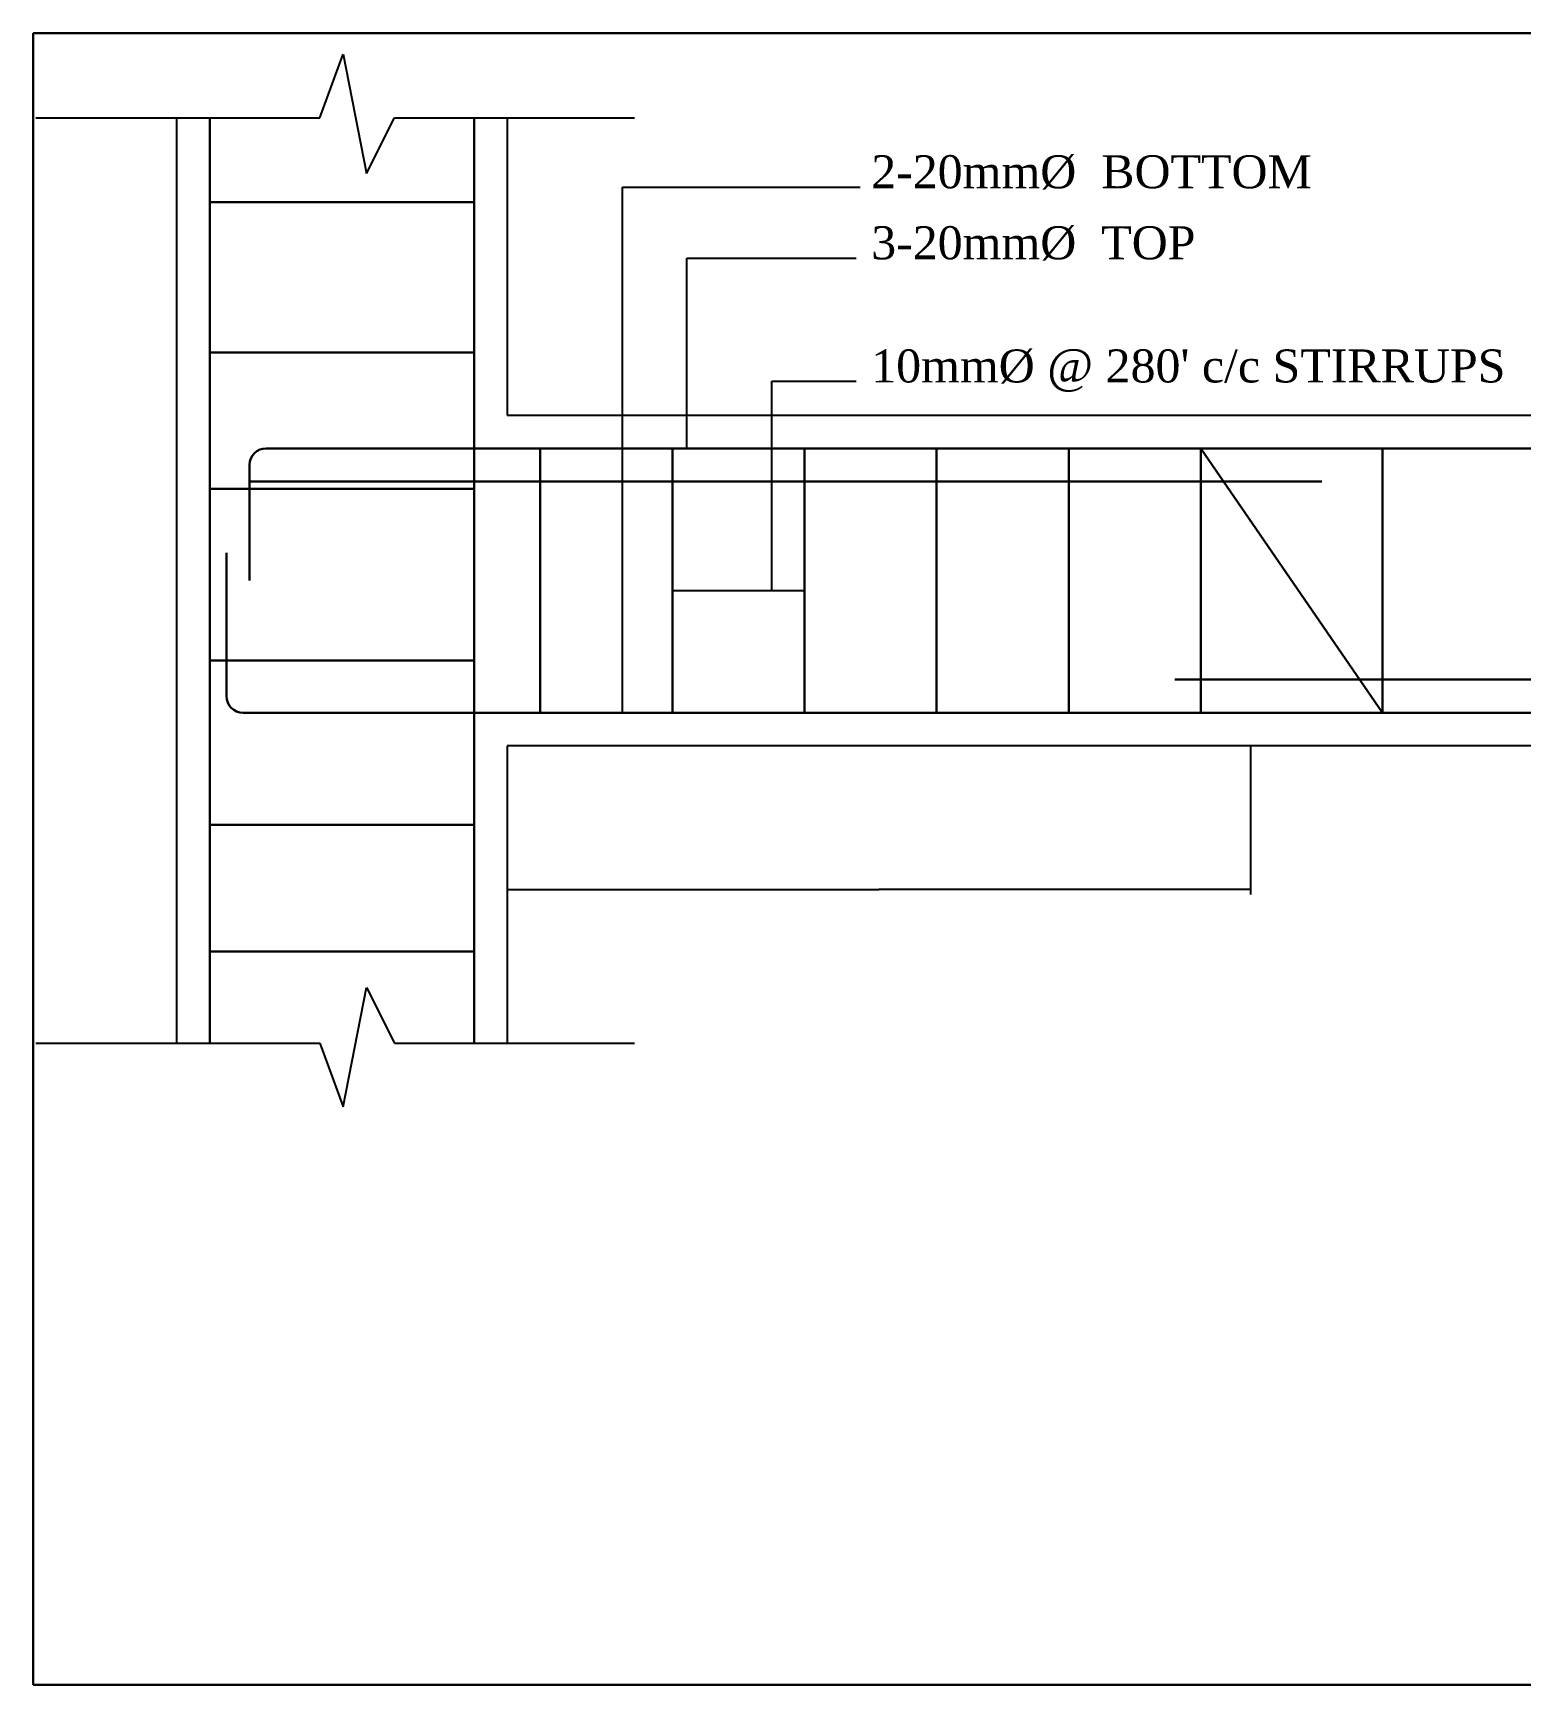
# Model space of a CAD drawing. Header units: feet. Extents: x -818749 to 7402802, y -779513 to 6609444.
# Drawn here: x 1272187 to 2522383, y 5073620 to 6460985 of the extents above; entities that cross this region are included whole.
import ezdxf

# ---------------------------------------------------------------- set-up
doc = ezdxf.new("R2010")
doc.units = ezdxf.units.FT
doc.header["$MEASUREMENT"] = 0
doc.linetypes.add('ACAD_ISO02W100', pattern=[15, 12, -3])
doc.styles.get("Standard").update_dxf_attribs({"font": 'arial.ttf'})
doc.dimstyles.get("Standard").update_dxf_attribs({"dimtxt": 0.18, "dimasz": 0.18, "dimexe": 0.18, "dimexo": 0.0625, "dimgap": 0.09, "dimtad": 0, "dimtih": 1, "dimtoh": 1, "dimdec": 4, "dimzin": 0, "dimdsep": 46, "dimtxsty": 'Standard', "dimcen": 0.09, "dimadec": 0, "dimazin": 0, "dimtfac": 1, "dimtdec": 4, "dimtofl": 0, "dimtmove": 0, "dimatfit": 3, "dimfxl": 1, "dimtolj": 1, "dimtzin": 0, "dimarcsym": 0})

# ---------------------------------------------------------------- blocks, each defined once
blk = doc.blocks.new('*D65')
at = {"color": 0, "lineweight": -2, "ltscale": 0.25, "transparency": 16777216}
for p, q in [((1670617, 5754893), (1670617, 5741702)), ((2295003, 5754893), (2295003, 5741702)), ((1670617, 5741702), (1982809, 5741702)), ((2295003, 5741702), (1982810, 5741702))]:
    blk.add_line(p, q, dxfattribs=at)
at = {"color": 0, "ltscale": 0.25, "transparency": 16777216}
for points in [[(1670617, 5741702), (1670617, 5741702), (1670617, 5741702)], [(2295003, 5741702), (2295003, 5741702), (2295003, 5741702)]]:
    blk.add_solid(points, dxfattribs=at)
at = {"layer": 'Defpoints', "color": 0, "ltscale": 0.25, "transparency": 16777216}
for p in [(1670617, 5754893), (2295003, 5754893), (1670617, 5741702)]:
    blk.add_point(p, dxfattribs=at)
at = {"color": 0, "ltscale": 0.25, "transparency": 16777216, "insert": (1982810, 5741702), "char_height": 0.18, "attachment_point": 5}
blk.add_mtext('\\A1;L/4', dxfattribs=at)

msp = doc.modelspace()

# ---------------------------------------------------------------- linework, layer by layer
at = {"color": 7, "lineweight": 30, "ltscale": 0.25, "true_color": 0xffffff}
for p, q in [((1272187.38369, 6460985.23167), (7402801.50699, 6460985.23167)), ((1272187.38369, 6460985.23167), (1272187.38369, 5073619.61476)), ((1698367.17997, 6112190.35387), (1698367.17997, 5890186.39913)), ((1809369.15734, 6112190.35387), (1809369.15734, 5890186.39913)), ((1920371.13471, 6112190.35387), (1920371.13471, 5890186.39913)), ((2031373.11208, 6112190.35387), (2031373.11208, 5890186.39913)), ((2142375.08945, 6112190.35387), (2142375.08945, 5890186.39913)), ((2253377.06682, 6112190.35387), (2253377.06682, 5890186.39913)), ((2406004.7857, 5890186.39913), (2253377.06682, 6112190.35387)), ((2406004.7857, 6112190.35387), (2406004.7857, 5890186.39913)), ((2355018.91752, 6084439.85952), (1454202.79575, 6084439.85952)), ((2231540.91691, 5917936.89347), (3613557.12007, 5917936.89347)), ((1272187.38369, 5073619.61476), (7402801.50699, 5073619.61476))]:
    msp.add_line(p, q, dxfattribs=at)
at = {"color": 7, "true_color": 0xffffff}
for p, q in [((1513070.41039, 6389695.29729), (1532890.99795, 6443180.93296)), ((1532890.99795, 6443180.93296), (1552506.069, 6342995.45172)), ((1274487.38496, 6389695.29729), (1513070.41039, 6389695.29729)), ((1393111.74221, 5612681.4557), (1393111.74221, 6389695.29729)), ((1552506.069, 6342995.45172), (1575952.75867, 6389695.29729)), ((1575952.75867, 6389695.29729), (1777546.13951, 6389695.29729)), ((1670616.68563, 6389695.29729), (1670616.68563, 6139940.8482)), ((1670616.68563, 6139940.8482), (4168161.17643, 6139940.8482)), ((4168161.17643, 5862435.90478), (1670616.68563, 5862435.90478)), ((1670616.68563, 5862435.90478), (1670616.68563, 5612681.4557)), ((1532890.99795, 5559195.82002), (1552506.069, 5659381.30127)), ((1552506.069, 5659381.30127), (1575952.75867, 5612681.4557)), ((1274487.38496, 5612681.4557), (1513070.41039, 5612681.4557)), ((1513070.41039, 5612681.4557), (1532890.99795, 5559195.82002)), ((1575952.75867, 5612681.4557), (1777546.13951, 5612681.4557))]:
    msp.add_line(p, q, dxfattribs=at)
at = {"color": 7, "lineweight": 30, "true_color": 0xffffff}
for p, q in [((1420862.23655, 5612681.4557), (1420862.23655, 6389695.29729)), ((1642866.19129, 6389695.29729), (1642866.19129, 5612681.4557)), ((1420862.23655, 6318917.7831), (1642866.19129, 6318917.7831)), ((1420862.23655, 6192679.71861), (1642866.19129, 6192679.71861)), ((1468078.04292, 6112190.35387), (4370699.81914, 6112190.35387)), ((1454202.79575, 6098315.10669), (1454202.79575, 6001188.3765)), ((1434737.48372, 5904061.6463), (1434737.48372, 6024296.59077)), ((4390165.13117, 5890186.39913), (1448612.7309, 5890186.39913)), ((1642866.19129, 5795931.48243), (1420862.23655, 5795931.48243)), ((1642866.19129, 5689731.20844), (1420862.23655, 5689731.20844))]:
    msp.add_line(p, q, dxfattribs=at)
at = {"color": 7, "ltscale": 0.25, "true_color": 0xffffff}
for p, q in [((1767337.04513, 5890186.39913), (1767337.04513, 6331646.86965)), ((1767337.04513, 6331646.86965), (1967205.18828, 6331646.86965)), ((1821428.16015, 6112190.35387), (1821428.16015, 6272001.38018)), ((1821428.16015, 6272001.38018), (1963864.88446, 6272001.38018)), ((1892895.21122, 5992481.06705), (1892895.21122, 6168552.42069)), ((1892895.21122, 6168552.42069), (1963864.88446, 6168552.42069)), ((1920371.13471, 5992481.06705), (1809369.15734, 5992481.06705)), ((2295002.80833, 5862435.90478), (2295002.80833, 5737562.14144)), ((2295002.80833, 5754893.16496), (2295002.80833, 5754893.16496))]:
    msp.add_line(p, q, dxfattribs=at)
at = {"color": 7, "linetype": 'ACAD_ISO02W100', "lineweight": 30, "ltscale": 0.25, "true_color": 0xffffff}
for p, q in [((1642866.19129, 6078304.33882), (1420862.23655, 6078304.33882)), ((1642866.19129, 5934076.12243), (1420862.23655, 5934076.12243))]:
    msp.add_line(p, q, dxfattribs=at)
at = {"color": 7, "lineweight": 30, "true_color": 0xffffff}
for centre, start, end in [((1468078.04292, 6098315.10669), 90, 180), ((1448612.7309, 5904061.6463), 180, 270)]:
    msp.add_arc(centre, 13875.24717, start, end, dxfattribs=at)

# ---------------------------------------------------------------- texts
at = {"color": 7, "ltscale": 0.25, "true_color": 0xffffff, "char_height": 27750.4943422, "attachment_point": 1}
for s, width, gutter_width, heights, insert in [('{\\fTimes New Roman|b0|i0|c0|p18;2-20mm%%C  BOTTOM}', 372026.7072526, 282464.36137, [0], (1976455.35307, 6358366.03974)), ('{\\fTimes New Roman|b0|i0|c0|p18;3-20mm%%C  TOP}', 372026.7072526, 282464.36137, [0], (1976455.35307, 6298720.55027)), ("{\\fTimes New Roman|b0|i0|c0|p18;10mm%%C @ 280' c/c STIRRUPS}", 566341.0773749, 0, [55330.74258], (1976455.35307, 6195271.59079))]:
    msp.add_mtext_dynamic_manual_height_columns(s, width=width, gutter_width=gutter_width, heights=heights, dxfattribs=dict(at, insert=insert))

# ---------------------------------------------------------------- dimensions: what is measured, and where the dimension line sits
at = {"color": 7, "ltscale": 0.25, "true_color": 0xffffff}
dim = msp.add_linear_dim(base=(1670616.68563, 5741701.87234), p1=(2295002.80833, 5754893.16496), p2=(1670616.68563, 5754893.16496), text='L/4', dimstyle='Standard', dxfattribs=at)
dim.commit()
dim.dimension.update_dxf_attribs({"geometry": '*D65', "text_midpoint": (1982809.74698, 5741701.87234)})

doc.saveas('drawing.dxf')
